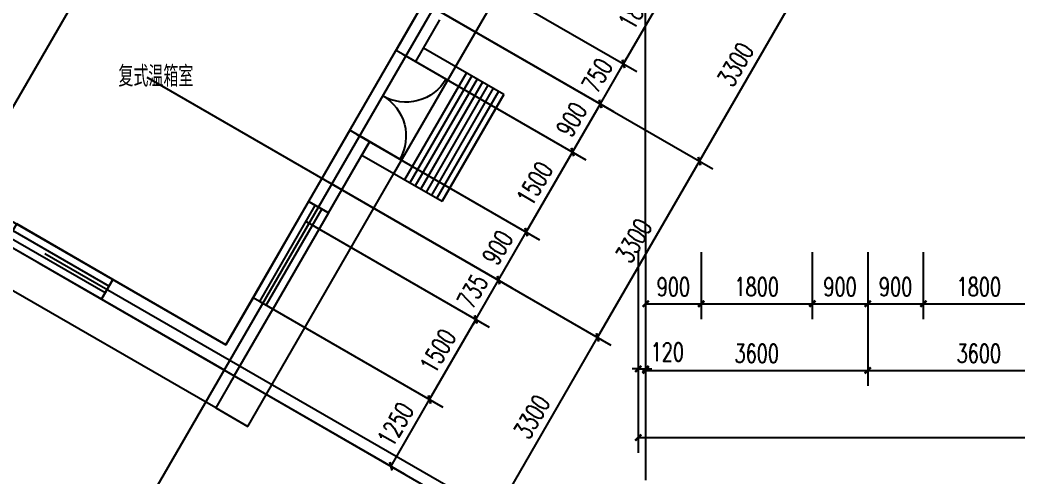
# Model space of a CAD drawing. Extents: x -7327 to 97773, y -14227 to 88173.
# Drawn here: x 19737 to 35912, y -1033 to 6380 of the extents above; entities that cross this region are included whole.
import ezdxf

# ---------------------------------------------------------------- set-up
doc = ezdxf.new("R2010")
doc.units = 0
doc.header["$LTSCALE"] = 1000
doc.header["$MEASUREMENT"] = 0
for name, color, linetype in [('body', 30, 'Continuous'), ('label', 7, 'Continuous'), ('name', 1, 'Continuous'), ('RM', 4, 'Continuous')]:
    doc.layers.add(name, color=color, linetype=linetype)
doc.styles.add('_TCH_DIM_T3', font='SIMPLEX', dxfattribs={"width": 0.705882, "bigfont": 'GBCBIG'})
doc.styles.get("Standard").update_dxf_attribs({"font": 'gbenor.shx', "bigfont": 'gbcbig.shx'})
doc.dimstyles.new('_TCH_ARCH&&100', dxfattribs={"dimtxt": 297.5, "dimasz": 100, "dimexe": 250, "dimexo": 300, "dimgap": 126.25, "dimtad": 1, "dimdec": 0, "dimzin": 0, "dimdsep": 46, "dimtxsty": '_TCH_DIM_T3', "dimblk": 'ARCHTICK', "dimcen": 0.09, "dimclrt": 7, "dimazin": 2, "dimtfac": 1, "dimtdec": 0, "dimtix": 1, "dimtmove": 2, "dimatfit": 3, "dimfxl": 1, "dimtolj": 1, "dimtzin": 0, "dimarcsym": 0})

# ---------------------------------------------------------------- blocks, each defined once
blk = doc.blocks.new('_ArchTick')
at = {"color": 0, "linetype": 'ByBlock', "const_width": 0.4}
blk.add_lwpolyline([(-0.5, -0.5), (0.5, 0.5)], dxfattribs=at)
blk = doc.blocks.new('*D62')
at = {"layer": 'Defpoints', "color": 0, "transparency": 16777216}
for p in [(29877, 2916), (30777, 2916), (30777, 1777)]:
    blk.add_point(p, dxfattribs=at)
at = {"layer": 'label', "color": 0, "lineweight": -2, "transparency": 16777216}
for p, q in [((29877, 2616), (29877, 1527)), ((30777, 2616), (30777, 1527)), ((29877, 1777), (30777, 1777))]:
    blk.add_line(p, q, dxfattribs=at)
at = {"layer": 'label', "color": 0, "lineweight": -2, "transparency": 16777216, "xscale": 100, "yscale": 100, "zscale": 100, "rotation": 180}
blk.add_blockref('_ArchTick', (29877, 1777), dxfattribs=at)
at = {"layer": 'label', "color": 0, "lineweight": -2, "transparency": 16777216, "xscale": 100, "yscale": 100, "zscale": 100}
blk.add_blockref('_ArchTick', (30777, 1777), dxfattribs=at)
at = {"layer": 'label', "color": 7, "transparency": 16777216, "insert": (30327, 2052), "char_height": 297.5, "attachment_point": 5, "style": '_TCH_DIM_T3'}
blk.add_mtext('\\A1;900', dxfattribs=at)
blk = doc.blocks.new('*D63')
at = {"layer": 'Defpoints', "color": 0, "transparency": 16777216}
for p in [(30777, 2916), (32577, 2916), (32577, 1777)]:
    blk.add_point(p, dxfattribs=at)
at = {"layer": 'label', "color": 0, "lineweight": -2, "transparency": 16777216}
for p, q in [((30777, 2616), (30777, 1527)), ((32577, 2616), (32577, 1527)), ((30777, 1777), (32577, 1777))]:
    blk.add_line(p, q, dxfattribs=at)
at = {"layer": 'label', "color": 0, "lineweight": -2, "transparency": 16777216, "xscale": 100, "yscale": 100, "zscale": 100, "rotation": 180}
blk.add_blockref('_ArchTick', (30777, 1777), dxfattribs=at)
at = {"layer": 'label', "color": 0, "lineweight": -2, "transparency": 16777216, "xscale": 100, "yscale": 100, "zscale": 100}
blk.add_blockref('_ArchTick', (32577, 1777), dxfattribs=at)
at = {"layer": 'label', "color": 7, "transparency": 16777216, "insert": (31677, 2052), "char_height": 297.5, "attachment_point": 5, "style": '_TCH_DIM_T3'}
blk.add_mtext('\\A1;1800', dxfattribs=at)
blk = doc.blocks.new('*D64')
at = {"layer": 'Defpoints', "color": 0, "transparency": 16777216}
for p in [(32577, 2916), (33477, 2916), (33477, 1777)]:
    blk.add_point(p, dxfattribs=at)
at = {"layer": 'label', "color": 0, "lineweight": -2, "transparency": 16777216}
for p, q in [((32577, 2616), (32577, 1527)), ((33477, 2616), (33477, 1527)), ((32577, 1777), (33477, 1777))]:
    blk.add_line(p, q, dxfattribs=at)
at = {"layer": 'label', "color": 0, "lineweight": -2, "transparency": 16777216, "xscale": 100, "yscale": 100, "zscale": 100, "rotation": 180}
blk.add_blockref('_ArchTick', (32577, 1777), dxfattribs=at)
at = {"layer": 'label', "color": 0, "lineweight": -2, "transparency": 16777216, "xscale": 100, "yscale": 100, "zscale": 100}
blk.add_blockref('_ArchTick', (33477, 1777), dxfattribs=at)
at = {"layer": 'label', "color": 7, "transparency": 16777216, "insert": (33027, 2052), "char_height": 297.5, "attachment_point": 5, "style": '_TCH_DIM_T3'}
blk.add_mtext('\\A1;900', dxfattribs=at)
blk = doc.blocks.new('*D65')
at = {"layer": 'Defpoints', "color": 0, "transparency": 16777216}
for p in [(33477, 2916), (34377, 2916), (34377, 1777)]:
    blk.add_point(p, dxfattribs=at)
at = {"layer": 'label', "color": 0, "lineweight": -2, "transparency": 16777216}
for p, q in [((33477, 2616), (33477, 1527)), ((34377, 2616), (34377, 1527)), ((33477, 1777), (34377, 1777))]:
    blk.add_line(p, q, dxfattribs=at)
at = {"layer": 'label', "color": 0, "lineweight": -2, "transparency": 16777216, "xscale": 100, "yscale": 100, "zscale": 100, "rotation": 180}
blk.add_blockref('_ArchTick', (33477, 1777), dxfattribs=at)
at = {"layer": 'label', "color": 0, "lineweight": -2, "transparency": 16777216, "xscale": 100, "yscale": 100, "zscale": 100}
blk.add_blockref('_ArchTick', (34377, 1777), dxfattribs=at)
at = {"layer": 'label', "color": 7, "transparency": 16777216, "insert": (33927, 2052), "char_height": 297.5, "attachment_point": 5, "style": '_TCH_DIM_T3'}
blk.add_mtext('\\A1;900', dxfattribs=at)
blk = doc.blocks.new('*D66')
at = {"layer": 'Defpoints', "color": 0, "transparency": 16777216}
for p in [(34377, 2916), (36177, 2916), (36177, 1777)]:
    blk.add_point(p, dxfattribs=at)
at = {"layer": 'label', "color": 0, "lineweight": -2, "transparency": 16777216}
for p, q in [((34377, 2616), (34377, 1527)), ((36177, 2616), (36177, 1527)), ((34377, 1777), (36177, 1777))]:
    blk.add_line(p, q, dxfattribs=at)
at = {"layer": 'label', "color": 0, "lineweight": -2, "transparency": 16777216, "xscale": 100, "yscale": 100, "zscale": 100, "rotation": 180}
blk.add_blockref('_ArchTick', (34377, 1777), dxfattribs=at)
at = {"layer": 'label', "color": 0, "lineweight": -2, "transparency": 16777216, "xscale": 100, "yscale": 100, "zscale": 100}
blk.add_blockref('_ArchTick', (36177, 1777), dxfattribs=at)
at = {"layer": 'label', "color": 7, "transparency": 16777216, "insert": (35277, 2052), "char_height": 297.5, "attachment_point": 5, "style": '_TCH_DIM_T3'}
blk.add_mtext('\\A1;1800', dxfattribs=at)
blk = doc.blocks.new('*D83')
at = {"layer": 'Defpoints', "color": 0, "transparency": 16777216}
for p in [(29757, 2616), (55197, 2616), (55197, -393)]:
    blk.add_point(p, dxfattribs=at)
at = {"layer": 'label', "color": 0, "lineweight": -2, "transparency": 16777216}
for p, q in [((29757, 2316), (29757, -643)), ((55197, 2316), (55197, -643)), ((29757, -393), (55197, -393))]:
    blk.add_line(p, q, dxfattribs=at)
at = {"layer": 'label', "color": 0, "lineweight": -2, "transparency": 16777216, "xscale": 100, "yscale": 100, "zscale": 100, "rotation": 180}
blk.add_blockref('_ArchTick', (29757, -393), dxfattribs=at)
at = {"layer": 'label', "color": 0, "lineweight": -2, "transparency": 16777216, "xscale": 100, "yscale": 100, "zscale": 100}
blk.add_blockref('_ArchTick', (55197, -393), dxfattribs=at)
at = {"layer": 'label', "color": 7, "transparency": 16777216, "insert": (42477, -118), "char_height": 297.5, "attachment_point": 5, "style": '_TCH_DIM_T3'}
blk.add_mtext('\\A1;25440', dxfattribs=at)
blk = doc.blocks.new('*D84')
at = {"layer": 'Defpoints', "color": 0, "transparency": 16777216}
for p in [(29877, 2916), (33477, 2916), (33477, 697)]:
    blk.add_point(p, dxfattribs=at)
at = {"layer": 'label', "color": 0, "lineweight": -2, "transparency": 16777216}
for p, q in [((29877, 2616), (29877, 447)), ((33477, 2616), (33477, 447)), ((29877, 697), (33477, 697))]:
    blk.add_line(p, q, dxfattribs=at)
at = {"layer": 'label', "color": 0, "lineweight": -2, "transparency": 16777216, "xscale": 100, "yscale": 100, "zscale": 100, "rotation": 180}
blk.add_blockref('_ArchTick', (29877, 697), dxfattribs=at)
at = {"layer": 'label', "color": 0, "lineweight": -2, "transparency": 16777216, "xscale": 100, "yscale": 100, "zscale": 100}
blk.add_blockref('_ArchTick', (33477, 697), dxfattribs=at)
at = {"layer": 'label', "color": 7, "transparency": 16777216, "insert": (31677, 972), "char_height": 297.5, "attachment_point": 5, "style": '_TCH_DIM_T3'}
blk.add_mtext('\\A1;3600', dxfattribs=at)
blk = doc.blocks.new('*D85')
at = {"layer": 'Defpoints', "color": 0, "transparency": 16777216}
for p in [(33477, 2916), (37077, 2916), (37077, 697)]:
    blk.add_point(p, dxfattribs=at)
at = {"layer": 'label', "color": 0, "lineweight": -2, "transparency": 16777216}
for p, q in [((33477, 2616), (33477, 447)), ((37077, 2616), (37077, 447)), ((33477, 697), (37077, 697))]:
    blk.add_line(p, q, dxfattribs=at)
at = {"layer": 'label', "color": 0, "lineweight": -2, "transparency": 16777216, "xscale": 100, "yscale": 100, "zscale": 100, "rotation": 180}
blk.add_blockref('_ArchTick', (33477, 697), dxfattribs=at)
at = {"layer": 'label', "color": 0, "lineweight": -2, "transparency": 16777216, "xscale": 100, "yscale": 100, "zscale": 100}
blk.add_blockref('_ArchTick', (37077, 697), dxfattribs=at)
at = {"layer": 'label', "color": 7, "transparency": 16777216, "insert": (35277, 972), "char_height": 297.5, "attachment_point": 5, "style": '_TCH_DIM_T3'}
blk.add_mtext('\\A1;3600', dxfattribs=at)
blk = doc.blocks.new('*D92')
at = {"layer": 'Defpoints', "color": 0, "transparency": 16777216}
for p in [(29757, 2916), (29877, 2916), (29877, 720)]:
    blk.add_point(p, dxfattribs=at)
at = {"layer": 'label', "color": 0, "lineweight": -2, "transparency": 16777216}
for p, q in [((29757, 2616), (29757, 470)), ((29877, 2616), (29877, 470)), ((29757, 720), (29657, 720)), ((29757, 720), (29877, 720)), ((29877, 720), (29977, 720))]:
    blk.add_line(p, q, dxfattribs=at)
at = {"layer": 'label', "color": 0, "lineweight": -2, "transparency": 16777216, "xscale": 100, "yscale": 100, "zscale": 100}
blk.add_blockref('_ArchTick', (29757, 720), dxfattribs=at)
at = {"layer": 'label', "color": 0, "lineweight": -2, "transparency": 16777216, "xscale": 100, "yscale": 100, "zscale": 100, "rotation": 180}
blk.add_blockref('_ArchTick', (29877, 720), dxfattribs=at)
at = {"layer": 'label', "color": 7, "transparency": 16777216, "insert": (30227, 995), "char_height": 297.5, "attachment_point": 5, "style": '_TCH_DIM_T3'}
blk.add_mtext('\\A1;120', dxfattribs=at)
blk = doc.blocks.new('*D151')
at = {"layer": 'Defpoints', "color": 0, "transparency": 16777216}
for p in [(27407, 8964), (26507, 7405), (30418, 7226)]:
    blk.add_point(p, dxfattribs=at)
at = {"layer": 'label', "color": 0, "lineweight": -2, "transparency": 16777216}
for p, q in [((27667, 8814), (30634, 7101)), ((26767, 7255), (29734, 5542)), ((29518, 5667), (30418, 7226))]:
    blk.add_line(p, q, dxfattribs=at)
at = {"layer": 'label', "color": 0, "lineweight": -2, "transparency": 16777216, "xscale": 100, "yscale": 100, "zscale": 100}
for p, rotation in [((30418, 7226), 60.00000000000005), ((29518, 5667), 240)]:
    blk.add_blockref('_ArchTick', p, dxfattribs=dict(at, rotation=rotation))
at = {"layer": 'label', "color": 7, "transparency": 16777216, "insert": (29729, 6584), "char_height": 297.5, "attachment_point": 5, "rotation": 60, "style": '_TCH_DIM_T3'}
blk.add_mtext('\\A1;1800', dxfattribs=at)
blk = doc.blocks.new('*D152')
at = {"layer": 'Defpoints', "color": 0, "transparency": 16777216}
for p in [(26507, 7405), (26132, 6756), (29518, 5667)]:
    blk.add_point(p, dxfattribs=at)
at = {"layer": 'label', "color": 0, "lineweight": -2, "transparency": 16777216}
for p, q in [((26767, 7255), (29734, 5542)), ((26392, 6606), (29359, 4893)), ((29143, 5018), (29518, 5667)), ((29518, 5667), (29568, 5754)), ((29143, 5018), (29093, 4931))]:
    blk.add_line(p, q, dxfattribs=at)
at = {"layer": 'label', "color": 0, "lineweight": -2, "transparency": 16777216, "xscale": 100, "yscale": 100, "zscale": 100}
for p, rotation in [((29518, 5667), 240.0000000000002), ((29143, 5018), 60.00000000000027)]:
    blk.add_blockref('_ArchTick', p, dxfattribs=dict(at, rotation=rotation))
at = {"layer": 'label', "color": 7, "transparency": 16777216, "insert": (29092, 5480), "char_height": 297.5, "attachment_point": 5, "rotation": 60, "style": '_TCH_DIM_T3'}
blk.add_mtext('\\A1;750', dxfattribs=at)
blk = doc.blocks.new('*D153')
at = {"layer": 'Defpoints', "color": 0, "transparency": 16777216}
for p in [(26132, 6756), (25682, 5976), (29143, 5018)]:
    blk.add_point(p, dxfattribs=at)
at = {"layer": 'label', "color": 0, "lineweight": -2, "transparency": 16777216}
for p, q in [((26392, 6606), (29359, 4893)), ((25942, 5826), (28909, 4113)), ((28693, 4238), (29143, 5018))]:
    blk.add_line(p, q, dxfattribs=at)
at = {"layer": 'label', "color": 0, "lineweight": -2, "transparency": 16777216, "xscale": 100, "yscale": 100, "zscale": 100}
for p, rotation in [((29143, 5018), 60.00000000000028), ((28693, 4238), 240.0000000000003)]:
    blk.add_blockref('_ArchTick', p, dxfattribs=dict(at, rotation=rotation))
at = {"layer": 'label', "color": 7, "transparency": 16777216, "insert": (28679, 4765), "char_height": 297.5, "attachment_point": 5, "rotation": 60, "style": '_TCH_DIM_T3'}
blk.add_mtext('\\A1;900', dxfattribs=at)
blk = doc.blocks.new('*D154')
at = {"layer": 'Defpoints', "color": 0, "transparency": 16777216}
for p in [(25682, 5976), (24932, 4677), (28693, 4238)]:
    blk.add_point(p, dxfattribs=at)
at = {"layer": 'label', "color": 0, "lineweight": -2, "transparency": 16777216}
for p, q in [((25942, 5826), (28909, 4113)), ((25192, 4527), (28159, 2814)), ((27943, 2939), (28693, 4238))]:
    blk.add_line(p, q, dxfattribs=at)
at = {"layer": 'label', "color": 0, "lineweight": -2, "transparency": 16777216, "xscale": 100, "yscale": 100, "zscale": 100}
for p, rotation in [((28693, 4238), 60.00000000000001), ((27943, 2939), 240)]:
    blk.add_blockref('_ArchTick', p, dxfattribs=dict(at, rotation=rotation))
at = {"layer": 'label', "color": 7, "transparency": 16777216, "insert": (28079, 3726), "char_height": 297.5, "attachment_point": 5, "rotation": 60, "style": '_TCH_DIM_T3'}
blk.add_mtext('\\A1;1500', dxfattribs=at)
blk = doc.blocks.new('*D155')
at = {"layer": 'Defpoints', "color": 0, "transparency": 16777216}
for p in [(24932, 4677), (24482, 3898), (27943, 2939)]:
    blk.add_point(p, dxfattribs=at)
at = {"layer": 'label', "color": 0, "lineweight": -2, "transparency": 16777216}
for p, q in [((25192, 4527), (28159, 2814)), ((24742, 3748), (27709, 2035)), ((27493, 2160), (27943, 2939))]:
    blk.add_line(p, q, dxfattribs=at)
at = {"layer": 'label', "color": 0, "lineweight": -2, "transparency": 16777216, "xscale": 100, "yscale": 100, "zscale": 100}
for p, rotation in [((27943, 2939), 60.00000000000009), ((27493, 2160), 240.0000000000001)]:
    blk.add_blockref('_ArchTick', p, dxfattribs=dict(at, rotation=rotation))
at = {"layer": 'label', "color": 7, "transparency": 16777216, "insert": (27479, 2687), "char_height": 297.5, "attachment_point": 5, "rotation": 60, "style": '_TCH_DIM_T3'}
blk.add_mtext('\\A1;900', dxfattribs=at)
blk = doc.blocks.new('*D156')
at = {"layer": 'Defpoints', "color": 0, "transparency": 16777216}
for p in [(24482, 3898), (24114, 3261), (27493, 2160)]:
    blk.add_point(p, dxfattribs=at)
at = {"layer": 'label', "color": 0, "lineweight": -2, "transparency": 16777216}
for p, q in [((24742, 3748), (27709, 2035)), ((24374, 3111), (27342, 1398)), ((27125, 1523), (27493, 2160)), ((27493, 2160), (27543, 2246)), ((27125, 1523), (27075, 1437))]:
    blk.add_line(p, q, dxfattribs=at)
at = {"layer": 'label', "color": 0, "lineweight": -2, "transparency": 16777216, "xscale": 100, "yscale": 100, "zscale": 100}
for p, rotation in [((27493, 2160), 240.0000000000001), ((27125, 1523), 60.00000000000011)]:
    blk.add_blockref('_ArchTick', p, dxfattribs=dict(at, rotation=rotation))
at = {"layer": 'label', "color": 7, "transparency": 16777216, "insert": (27071, 1979), "char_height": 297.5, "attachment_point": 5, "rotation": 60, "style": '_TCH_DIM_T3'}
blk.add_mtext('\\A1;735', dxfattribs=at)
blk = doc.blocks.new('*D157')
at = {"layer": 'Defpoints', "color": 0, "transparency": 16777216}
for p in [(24114, 3261), (23364, 1962), (27125, 1523)]:
    blk.add_point(p, dxfattribs=at)
at = {"layer": 'label', "color": 0, "lineweight": -2, "transparency": 16777216}
for p, q in [((24374, 3111), (27342, 1398)), ((23624, 1812), (26592, 99)), ((26375, 224), (27125, 1523))]:
    blk.add_line(p, q, dxfattribs=at)
at = {"layer": 'label', "color": 0, "lineweight": -2, "transparency": 16777216, "xscale": 100, "yscale": 100, "zscale": 100}
for p, rotation in [((27125, 1523), 60.00000000000015), ((26375, 224), 240.0000000000001)]:
    blk.add_blockref('_ArchTick', p, dxfattribs=dict(at, rotation=rotation))
at = {"layer": 'label', "color": 7, "transparency": 16777216, "insert": (26512, 1011), "char_height": 297.5, "attachment_point": 5, "rotation": 60, "style": '_TCH_DIM_T3'}
blk.add_mtext('\\A1;1500', dxfattribs=at)
blk = doc.blocks.new('*D158')
at = {"layer": 'Defpoints', "color": 0, "transparency": 16777216}
for p in [(23364, 1962), (22739, 880), (26375, 224)]:
    blk.add_point(p, dxfattribs=at)
at = {"layer": 'label', "color": 0, "lineweight": -2, "transparency": 16777216}
for p, q in [((23624, 1812), (26592, 99)), ((22999, 730), (25967, -983)), ((25750, -858), (26375, 224))]:
    blk.add_line(p, q, dxfattribs=at)
at = {"layer": 'label', "color": 0, "lineweight": -2, "transparency": 16777216, "xscale": 100, "yscale": 100, "zscale": 100}
for p, rotation in [((26375, 224), 60.00000000000015), ((25750, -858), 240.0000000000001)]:
    blk.add_blockref('_ArchTick', p, dxfattribs=dict(at, rotation=rotation))
at = {"layer": 'label', "color": 7, "transparency": 16777216, "insert": (25824, -180), "char_height": 297.5, "attachment_point": 5, "rotation": 60, "style": '_TCH_DIM_T3'}
blk.add_mtext('\\A1;1250', dxfattribs=at)
blk = doc.blocks.new('*D159')
at = {"layer": 'Defpoints', "color": 0, "transparency": 16777216}
for p in [(19882, 2743), (19790, 2583), (27448, -1625)]:
    blk.add_point(p, dxfattribs=at)
at = {"layer": 'label', "color": 0, "lineweight": -2, "transparency": 16777216}
for p, q in [((20142, 2593), (27665, -1750)), ((20049, 2433), (27572, -1911)), ((27448, -1625), (27498, -1539)), ((27356, -1786), (27448, -1625)), ((27356, -1786), (27306, -1872))]:
    blk.add_line(p, q, dxfattribs=at)
at = {"layer": 'label', "color": 0, "lineweight": -2, "transparency": 16777216, "xscale": 100, "yscale": 100, "zscale": 100}
for p, rotation in [((27448, -1625), 240), ((27356, -1786), 59.99999999999994)]:
    blk.add_blockref('_ArchTick', p, dxfattribs=dict(at, rotation=rotation))
at = {"layer": 'label', "color": 7, "transparency": 16777216, "insert": (26943, -1951), "char_height": 297.5, "attachment_point": 5, "rotation": 60, "style": '_TCH_DIM_T3'}
blk.add_mtext('\\A1;185', dxfattribs=at)
blk = doc.blocks.new('*D160')
at = {"layer": 'Defpoints', "color": 0, "transparency": 16777216}
for p in [(21532, 5601), (19882, 2743), (29098, 1232)]:
    blk.add_point(p, dxfattribs=at)
at = {"layer": 'label', "color": 0, "lineweight": -2, "transparency": 16777216}
for p, q in [((21792, 5451), (29315, 1107)), ((20142, 2593), (27665, -1750)), ((27448, -1625), (29098, 1232))]:
    blk.add_line(p, q, dxfattribs=at)
at = {"layer": 'label', "color": 0, "lineweight": -2, "transparency": 16777216, "xscale": 100, "yscale": 100, "zscale": 100}
for p, rotation in [((29098, 1232), 59.99999999999996), ((27448, -1625), 239.9999999999999)]:
    blk.add_blockref('_ArchTick', p, dxfattribs=dict(at, rotation=rotation))
at = {"layer": 'label', "color": 7, "transparency": 16777216, "insert": (28035, -59), "char_height": 297.5, "attachment_point": 5, "rotation": 60, "style": '_TCH_DIM_T3'}
blk.add_mtext('\\A1;3300', dxfattribs=at)
blk = doc.blocks.new('*D161')
at = {"layer": 'Defpoints', "color": 0, "transparency": 16777216}
for p in [(23182, 8459), (21532, 5601), (30748, 4090)]:
    blk.add_point(p, dxfattribs=at)
at = {"layer": 'label', "color": 0, "lineweight": -2, "transparency": 16777216}
for p, q in [((23442, 8309), (30965, 3965)), ((21792, 5451), (29315, 1107)), ((29098, 1232), (30748, 4090))]:
    blk.add_line(p, q, dxfattribs=at)
at = {"layer": 'label', "color": 0, "lineweight": -2, "transparency": 16777216, "xscale": 100, "yscale": 100, "zscale": 100}
for p, rotation in [((30748, 4090), 59.99999999999999), ((29098, 1232), 240)]:
    blk.add_blockref('_ArchTick', p, dxfattribs=dict(at, rotation=rotation))
at = {"layer": 'label', "color": 7, "transparency": 16777216, "insert": (29685, 2799), "char_height": 297.5, "attachment_point": 5, "rotation": 60, "style": '_TCH_DIM_T3'}
blk.add_mtext('\\A1;3300', dxfattribs=at)
blk = doc.blocks.new('*D162')
at = {"layer": 'Defpoints', "color": 0, "transparency": 16777216}
for p in [(24832, 11317), (23182, 8459), (32398, 6948)]:
    blk.add_point(p, dxfattribs=at)
at = {"layer": 'label', "color": 0, "lineweight": -2, "transparency": 16777216}
for p, q in [((25092, 11167), (32615, 6823)), ((23442, 8309), (30965, 3965)), ((30748, 4090), (32398, 6948))]:
    blk.add_line(p, q, dxfattribs=at)
at = {"layer": 'label', "color": 0, "lineweight": -2, "transparency": 16777216, "xscale": 100, "yscale": 100, "zscale": 100}
for p, rotation in [((32398, 6948), 59.99999999999999), ((30748, 4090), 240)]:
    blk.add_blockref('_ArchTick', p, dxfattribs=dict(at, rotation=rotation))
at = {"layer": 'label', "color": 7, "transparency": 16777216, "insert": (31335, 5657), "char_height": 297.5, "attachment_point": 5, "rotation": 60, "style": '_TCH_DIM_T3'}
blk.add_mtext('\\A1;3300', dxfattribs=at)
blk = doc.blocks.new('$TCHSYS$WIN2D')
for p, q in [((-0.5, 0.5), (0.5, 0.5)), ((-0.5, 0.5), (-0.5, -0.5)), ((0.5, 0.5), (0.5, -0.5)), ((0.5, 0.1667), (-0.5, 0.1667)), ((0.5, -0.1667), (-0.5, -0.1667)), ((-0.5, -0.5), (0.5, -0.5))]:
    blk.add_line(p, q)

msp = doc.modelspace()

# ---------------------------------------------------------------- linework, layer by layer
for p, q in [((25403.2, 4405.2), (25278.2, 4188.7)), ((23050.4, 700.2), (18633.7, 3250.2))]:
    msp.add_line(p, q)
at = {"layer": 'body'}
for p, q in [((26797.8, 5620.7), (30330.1, 11738.9)), ((26222.7, 6564.7), (25832.7, 5889.2)), ((26153.2, 5704.2), (26543.2, 6379.7)), ((25832.7, 5889.2), (26153.2, 5704.2)), ((27577.2, 5170.7), (26278.2, 5920.7)), ((25797.8, 3888.7), (26797.8, 5620.7)), ((26971, 5520.7), (25971, 3788.7)), ((27057.6, 5470.7), (26057.6, 3738.7)), ((27144.2, 5420.7), (26144.2, 3688.7)), ((27230.8, 5370.7), (26230.8, 3638.7)), ((27317.4, 5320.7), (26317.4, 3588.7)), ((27404, 5270.7), (26404, 3538.7)), ((27490.6, 5220.7), (26490.6, 3488.7)), ((27490.6, 5220.7), (26490.6, 3488.7)), ((26577.2, 3438.7), (27577.2, 5170.7)), ((27577.2, 5170.7), (26577.2, 3438.7)), ((25082.7, 4590.2), (24415.2, 3434.1)), ((25403.2, 4405.2), (25082.7, 4590.2)), ((24735.7, 3249.1), (25403.2, 4405.2)), ((25278.2, 4188.7), (26577.2, 3438.7)), ((23430.5, -211.6), (25797.8, 3888.7)), ((22910.7, 88.1), (16924.9, 3538.9)), ((24415.2, 3434.1), (24735.7, 3249.1)), ((21242.9, 2171), (21057.9, 1850.6)), ((23075.2, 1113.1), (21242.9, 2171)), ((21057.9, 1850.6), (23210.7, 607.7)), ((23515.2, 1875.2), (23075.2, 1113.1)), ((23835.7, 1690.2), (23515.2, 1875.2)), ((23210.7, 607.7), (23835.7, 1690.2)), ((23210.7, 607.7), (22910.7, 88.1)), ((23180.7, 555.7), (23150.7, 503.8)), ((23210.7, 607.7), (23180.7, 555.7)), ((23210.7, 607.7), (23180.7, 555.7)), ((22910.7, 88.1), (23430.5, -211.6))]:
    msp.add_line(p, q, dxfattribs=at)
at = {"layer": 'body', "extrusion": (0, 0, -1)}
msp.add_lwpolyline([(-25992.9, 5796.7), (-26642.5, 5421.7, 0.4142136), (-25617.9, 5147.2, 0.4142136), (-25892.5, 4122.7), (-25242.9, 4497.7)], format="xyb", dxfattribs=at)
at = {"layer": 'label'}
for p, q in [((29876.9, 2916.5), (29876.9, 29916.5)), ((15383.1, -2374.4), (23465.5, 11624.8)), ((19799.8, -4924.4), (27882.3, 9074.8)), ((29876.9, 2916.5), (29876.9, -1083.5))]:
    msp.add_line(p, q, dxfattribs=at)
at = {"layer": 'RM'}
for p, q in [((23075.2, 1113.1), (26222.7, 6564.7)), ((17623.4, 4260.7), (23075.2, 1113.1))]:
    msp.add_line(p, q, dxfattribs=at)

# ---------------------------------------------------------------- block references
at = {"layer": 'body', "zscale": 370}
for p, xscale, yscale, rotation in [((24125.4, 2562.1), -1800, -370, 59.99999999999994), ((20371, 2460.8), 1800, 370, 150)]:
    msp.add_blockref('$TCHSYS$WIN2D', p, dxfattribs=dict(at, xscale=xscale, yscale=yscale, rotation=rotation))

# ---------------------------------------------------------------- texts
at = {"layer": 'name'}
msp.add_text('复式温箱室', height=337.59, dxfattribs=at).set_placement((21332.3, 5297.5))

# ---------------------------------------------------------------- dimensions: what is measured, and where the dimension line sits
at = {"layer": 'label'}
for p1, p2, distance, picture, middle in [((23182.2, 8458.8), (24832.2, 11316.7), -8736.8, '*D162', (31335.3, 5656.8)), ((26506.8, 7405.3), (27406.8, 8964.2), -3476.5, '*D151', (29729.4, 6584)), ((21532.2, 5600.9), (23182.2, 8458.8), -8736.8, '*D161', (29685.3, 2798.9)), ((26131.8, 6755.8), (26506.8, 7405.3), -3476.5, '*D152', (29091.9, 5479.8)), ((25681.8, 5976.4), (26131.8, 6755.8), -3476.5, '*D153', (28679.4, 4765.3)), ((24931.8, 4677.3), (25681.8, 5976.4), -3476.5, '*D154', (28079.4, 3726.1)), ((19882.2, 2743), (21532.2, 5600.9), -8736.8, '*D160', (28035.3, -59)), ((24481.8, 3897.9), (24931.8, 4677.3), -3476.5, '*D155', (27479.4, 2686.9)), ((24114.3, 3261.4), (24481.8, 3897.9), -3476.5, '*D156', (27070.7, 1978.9)), ((23364.3, 1962.3), (24114.3, 3261.4), -3476.5, '*D157', (26511.9, 1011.1)), ((29876.9, 2916.5), (30776.9, 2916.5), -1139.6, '*D62', (30326.9, 2051.9)), ((29876.9, 2916.5), (33476.9, 2916.5), -2219.9, '*D84', (31676.9, 971.6)), ((30776.9, 2916.5), (32576.9, 2916.5), -1139.6, '*D63', (31676.9, 2051.9)), ((32576.9, 2916.5), (33476.9, 2916.5), -1139.6, '*D64', (33026.9, 2051.9)), ((33476.9, 2916.5), (34376.9, 2916.5), -1139.6, '*D65', (33926.9, 2051.9)), ((33476.9, 2916.5), (37076.9, 2916.5), -2219.9, '*D85', (35276.9, 971.6)), ((34376.9, 2916.5), (36176.9, 2916.5), -1139.6, '*D66', (35276.9, 2051.9)), ((29756.9, 2616.5), (55196.9, 2616.5), -3009.5, '*D83', (42476.9, -118)), ((22739.3, 879.8), (23364.3, 1962.3), -3476.5, '*D158', (25824.4, -179.7))]:
    dim = msp.add_aligned_dim(p1=p1, p2=p2, distance=distance, dimstyle='_TCH_ARCH&&100', dxfattribs=at)
    dim.commit()
    dim.dimension.update_dxf_attribs({"geometry": picture, "text_midpoint": middle})
for base, p1, p2, angle, picture, middle in [((29876.9, 720.2), (29756.9, 2916.5), (29876.9, 2916.5), 0, '*D92', (30226.9, 995.2)), ((27448.5, -1625.4), (19789.7, 2582.8), (19882.2, 2743), 60, '*D159', (26942.8, -1951.2))]:
    dim = msp.add_linear_dim(base=base, p1=p1, p2=p2, angle=angle, dimstyle='_TCH_ARCH&&100', dxfattribs=at)
    dim.commit()
    dim.dimension.update_dxf_attribs({"geometry": picture, "text_midpoint": middle, "dimtype": 129})

doc.saveas('drawing.dxf')
